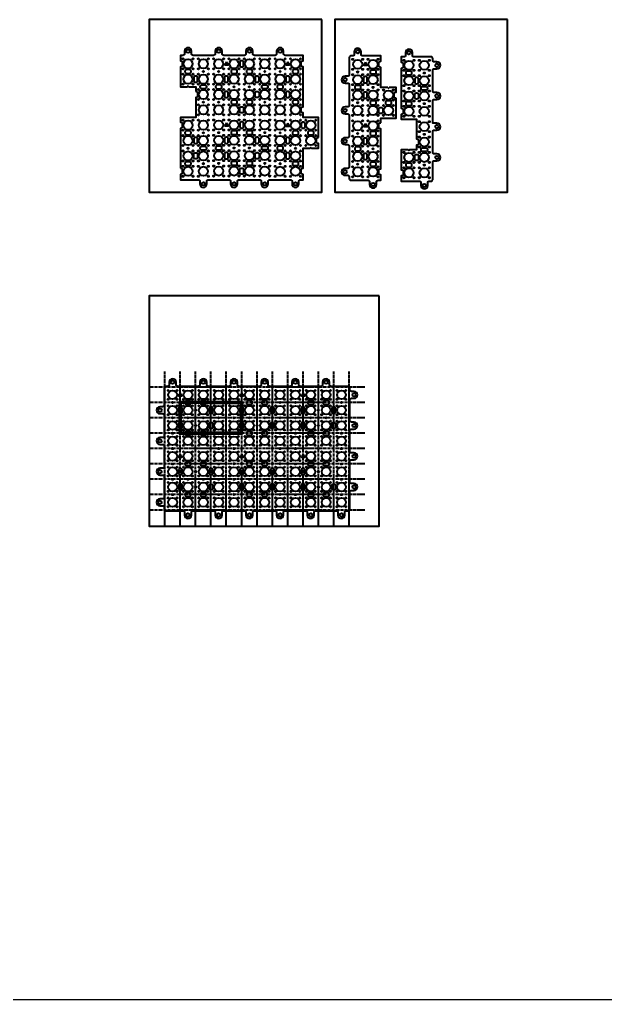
# Model space of a CAD drawing. Header units: millimetres. Extents: x -4815 to 20749, y -4662 to 5111.
# Drawn here: x 6610 to 8137, y 0 to 2553 of the extents above; entities that cross this region are included whole.
import ezdxf

# ---------------------------------------------------------------- set-up
doc = ezdxf.new("R2010")
doc.units = ezdxf.units.MM
doc.header["$LTSCALE"] = 10
doc.header["$MEASUREMENT"] = 0
doc.linetypes.add('CENTER2', pattern=[1.125, 0.75, -0.125, 0.125, -0.125])
for name, color, linetype in [('A-ANNO-CNTR', 10, 'CENTER2'), ('A-DETL-___2', 2, 'Continuous'), ('A-DETL-___4', 4, 'Continuous'), ('A-DETL-___5', 5, 'Continuous')]:
    doc.layers.add(name, color=color, linetype=linetype)

# ---------------------------------------------------------------- blocks, each defined once
blk = doc.blocks.new('Plate two')
at = {"layer": 'A-DETL-___2', "lineweight": 40, "transparency": 33554687}
for points in [[(340, -225), (340, -173.1), (300, -173.1), (300, -161), (299, -161, -0.414214), (295, -157), (295, -149, -0.414214), (299, -145), (300, -145), (300, -41), (299, -41, -0.414214), (295, -37), (295, -29, -0.414214), (299, -25), (300, -25), (300, -11), (253, -11, -0.414214), (249, -7), (249, 0, 1), (231, 0), (231, -7, -0.414214), (227, -11), (173, -11, -0.414214), (169, -7), (169, 0, 1), (151, 0), (151, -7, -0.414214), (147, -11), (93, -11, -0.414214), (89, -7), (89, 0, 1), (71, 0), (71, -7, -0.414214), (67, -11), (13, -11, -0.414214), (9, -7), (9, 0, 1), (-9, 0), (-9, -7, -0.414214), (-13, -11), (-20, -11), (-20, -25), (-19, -25, -0.414214), (-15, -29), (-15, -37, -0.414214), (-19, -41), (-20, -41), (-20, -93), (-1.6, -93)], [(20, -105), (21, -105, -0.414214), (25, -109), (25, -117, -0.414214), (21, -121), (20, -121), (20, -173.1), (-20, -173.1), (-20, -185), (-19, -185, -0.414214), (-15, -189), (-15, -197, -0.414214), (-19, -201), (-20, -201)], [(-20, -305), (-19, -305, -0.414214), (-15, -309), (-15, -317, -0.414214), (-19, -321), (-20, -321), (-20, -335), (27, -335, -0.414214), (31, -339), (31, -346, 1), (49, -346), (49, -339, -0.414214), (53, -335), (107, -335, -0.414214), (111, -339), (111, -346, 1), (129, -346), (129, -339, -0.414214), (133, -335), (187, -335, -0.414214), (191, -339), (191, -346, 1), (209, -346), (209, -339, -0.414214), (213, -335), (267, -335, -0.414214), (271, -339), (271, -346, 1), (289, -346), (289, -339, -0.414214), (293, -335), (300, -335), (300, -321), (299, -321, -0.414214), (295, -317), (295, -309, -0.414214), (299, -305), (300, -305), (300, -253), (318.4, -253, -0.969223), (321.6, -253), (340, -253), (340, -241), (339, -241, -0.414214), (335, -237), (335, -229, -0.414214), (339, -225), (340, -225)]]:
    blk.add_lwpolyline(points, format="xyb", dxfattribs=at)
for points in [[(135, -29), (135, -37, 0.414214), (139, -41), (141, -41, 0.414214), (145, -37), (145, -29, 0.414214), (141, -25), (139, -25, 0.414214)], [(-4, -58), (4, -58, 0.414214), (8, -54), (8, -52, 0.414214), (4, -48), (-4, -48, 0.414214), (-8, -52), (-8, -54, 0.414214)], [(116, -58), (124, -58, 0.414214), (128, -54), (128, -52, 0.414214), (124, -48), (116, -48, 0.414214), (112, -52), (112, -54, 0.414214)], [(156, -58), (164, -58, 0.414214), (168, -54), (168, -52, 0.414214), (164, -48), (156, -48, 0.414214), (152, -52), (152, -54, 0.414214)], [(276, -58), (284, -58, 0.414214), (288, -54), (288, -52, 0.414214), (284, -48), (276, -48, 0.414214), (272, -52), (272, -54, 0.414214)], [(15, -69), (15, -77, 0.414214), (19, -81), (21, -81, 0.414214), (25, -77), (25, -69, 0.414214), (21, -65), (19, -65, 0.414214)], [(95, -69), (95, -77, 0.414214), (99, -81), (101, -81, 0.414214), (105, -77), (105, -69, 0.414214), (101, -65), (99, -65, 0.414214)], [(175, -69), (175, -77, 0.414214), (179, -81), (181, -81, 0.414214), (185, -77), (185, -69, 0.414214), (181, -65), (179, -65, 0.414214)], [(255, -69), (255, -77, 0.414214), (259, -81), (261, -81, 0.414214), (265, -77), (265, -69, 0.414214), (261, -65), (259, -65, 0.414214)], [(44, -98), (36, -98, -0.414214), (32, -94), (32, -92, -0.414214), (36, -88), (44, -88, -0.414214), (48, -92), (48, -94, -0.414214)], [(76, -98), (84, -98, 0.414214), (88, -94), (88, -92, 0.414214), (84, -88), (76, -88, 0.414214), (72, -92), (72, -94, 0.414214)], [(204, -98), (196, -98, -0.414214), (192, -94), (192, -92, -0.414214), (196, -88), (204, -88, -0.414214), (208, -92), (208, -94, -0.414214)], [(236, -98), (244, -98, 0.414214), (248, -94), (248, -92, 0.414214), (244, -88), (236, -88, 0.414214), (232, -92), (232, -94, 0.414214)], [(95, -109), (95, -117, 0.414214), (99, -121), (101, -121, 0.414214), (105, -117), (105, -109, 0.414214), (101, -105), (99, -105, 0.414214)], [(175, -117), (175, -109, -0.414214), (179, -105), (181, -105, -0.414214), (185, -109), (185, -117, -0.414214), (181, -121), (179, -121, -0.414214)], [(255, -109), (255, -117, 0.414214), (259, -121), (261, -121, 0.414214), (265, -117), (265, -109, 0.414214), (261, -105), (259, -105, 0.414214)], [(116, -138), (124, -138, 0.414214), (128, -134), (128, -132, 0.414214), (124, -128), (116, -128, 0.414214), (112, -132), (112, -134, 0.414214)], [(135, -157), (135, -149, -0.414214), (139, -145), (141, -145, -0.414214), (145, -149), (145, -157, -0.414214), (141, -161), (139, -161, -0.414214)], [(156, -138), (164, -138, 0.414214), (168, -134), (168, -132, 0.414214), (164, -128), (156, -128, 0.414214), (152, -132), (152, -134, 0.414214)], [(276, -138), (284, -138, 0.414214), (288, -134), (288, -132, 0.414214), (284, -128), (276, -128, 0.414214), (272, -132), (272, -134, 0.414214)], [(135, -188.5), (135, -196.5, 0.414214), (139, -200.5), (141, -200.5, 0.414214), (145, -196.5), (145, -188.5, 0.414214), (141, -184.5), (139, -184.5, 0.414214)], [(295, -189), (295, -197, 0.414214), (299, -201), (301, -201, 0.414214), (305, -197), (305, -189, 0.414214), (301, -185), (299, -185, 0.414214)], [(-4, -218), (4, -218, 0.414214), (8, -214), (8, -212, 0.414214), (4, -208), (-4, -208, 0.414214), (-8, -212), (-8, -214, 0.414214)], [(15, -229), (15, -237, 0.414214), (19, -241), (21, -241, 0.414214), (25, -237), (25, -229, 0.414214), (21, -225), (19, -225, 0.414214)], [(95, -228.5), (95, -236.5, 0.414214), (99, -240.5), (101, -240.5, 0.414214), (105, -236.5), (105, -228.5, 0.414214), (101, -224.5), (99, -224.5, 0.414214)], [(116, -217.5), (124, -217.5, 0.414214), (128, -213.5), (128, -211.5, 0.414214), (124, -207.5), (116, -207.5, 0.414214), (112, -211.5), (112, -213.5, 0.414214)], [(156, -217.5), (164, -217.5, 0.414214), (168, -213.5), (168, -211.5, 0.414214), (164, -207.5), (156, -207.5, 0.414214), (152, -211.5), (152, -213.5, 0.414214)], [(175, -228.5), (175, -236.5, 0.414214), (179, -240.5), (181, -240.5, 0.414214), (185, -236.5), (185, -228.5, 0.414214), (181, -224.5), (179, -224.5, 0.414214)], [(255, -229), (255, -237, 0.414214), (259, -241), (261, -241, 0.414214), (265, -237), (265, -229, 0.414214), (261, -225), (259, -225, 0.414214)], [(276, -218), (284, -218, 0.414214), (288, -214), (288, -212, 0.414214), (284, -208), (276, -208, 0.414214), (272, -212), (272, -214, 0.414214)], [(316, -218), (324, -218, 0.414214), (328, -214), (328, -212, 0.414214), (324, -208), (316, -208, 0.414214), (312, -212), (312, -214, 0.414214)], [(44, -258), (36, -258, -0.414214), (32, -254), (32, -252, -0.414214), (36, -248), (44, -248, -0.414214), (48, -252), (48, -254, -0.414214)], [(76, -257.5), (84, -257.5, 0.414214), (88, -253.5), (88, -251.5, 0.414214), (84, -247.5), (76, -247.5, 0.414214), (72, -251.5), (72, -253.5, 0.414214)], [(204, -257.5), (196, -257.5, -0.414214), (192, -253.5), (192, -251.5, -0.414214), (196, -247.5), (204, -247.5, -0.414214), (208, -251.5), (208, -253.5, -0.414214)], [(236, -258), (244, -258, 0.414214), (248, -254), (248, -252, 0.414214), (244, -248), (236, -248, 0.414214), (232, -252), (232, -254, 0.414214)], [(15, -277), (15, -269, -0.414214), (19, -265), (21, -265, -0.414214), (25, -269), (25, -277, -0.414214), (21, -281), (19, -281, -0.414214)], [(95, -268.5), (95, -276.5, 0.414214), (99, -280.5), (101, -280.5, 0.414214), (105, -276.5), (105, -268.5, 0.414214), (101, -264.5), (99, -264.5, 0.414214)], [(175, -276.5), (175, -268.5, -0.414214), (179, -264.5), (181, -264.5, -0.414214), (185, -268.5), (185, -276.5, -0.414214), (181, -280.5), (179, -280.5, -0.414214)], [(255, -269), (255, -277, 0.414214), (259, -281), (261, -281, 0.414214), (265, -277), (265, -269, 0.414214), (261, -265), (259, -265, 0.414214)], [(-4, -298), (4, -298, 0.414214), (8, -294), (8, -292, 0.414214), (4, -288), (-4, -288, 0.414214), (-8, -292), (-8, -294, 0.414214)], [(116, -297.5), (124, -297.5, 0.414214), (128, -293.5), (128, -291.5, 0.414214), (124, -287.5), (116, -287.5, 0.414214), (112, -291.5), (112, -293.5, 0.414214)], [(135, -316.5), (135, -308.5, -0.414214), (139, -304.5), (141, -304.5, -0.414214), (145, -308.5), (145, -316.5, -0.414214), (141, -320.5), (139, -320.5, -0.414214)], [(156, -297.5), (164, -297.5, 0.414214), (168, -293.5), (168, -291.5, 0.414214), (164, -287.5), (156, -287.5, 0.414214), (152, -291.5), (152, -293.5, 0.414214)], [(276, -298), (284, -298, 0.414214), (288, -294), (288, -292, 0.414214), (284, -288), (276, -288, 0.414214), (272, -292), (272, -294, 0.414214)]]:
    blk.add_lwpolyline(points, format="xyb", close=True, dxfattribs=at)
for points in [[(100, -28), (95.7, -35.5), (104.3, -35.5)], [(260, -28), (255.7, -35.5), (264.3, -35.5)], [(100, -187.5), (95.7, -195), (104.3, -195)], [(260, -188), (255.7, -195.5), (264.3, -195.5)]]:
    blk.add_lwpolyline(points, close=True, dxfattribs=at)
for points in [[(1.6, -93), (20, -93), (20, -105)], [(-20, -201), (-20, -305)]]:
    blk.add_lwpolyline(points, dxfattribs=at)
for centre, radius in [((0, 0), 4.5), ((80, 0), 4.5), ((160, 0), 4.5), ((240, 0), 4.5), ((-13, -20), 1.6), ((0, -33), 12), ((13, -20), 1.6), ((27, -20), 1.6), ((40, -33), 12), ((53, -20), 1.6), ((67, -20), 1.6), ((80, -33), 12), ((93, -20), 1.6), ((107, -20), 1.6), ((120, -33), 12), ((133, -20), 1.6), ((147, -20), 1.6), ((160, -33), 12), ((173, -20), 1.6), ((187, -20), 1.6), ((200, -33), 12), ((213, -20), 1.6), ((227, -20), 1.6), ((240, -33), 12), ((253, -20), 1.6), ((267, -20), 1.6), ((280, -33), 12), ((293, -20), 1.6), ((-13, -46), 1.6), ((13, -46), 1.6), ((27, -46), 1.6), ((53, -46), 1.6), ((67, -46), 1.6), ((93, -46), 1.6), ((107, -46), 1.6), ((133, -46), 1.6), ((147, -46), 1.6), ((173, -46), 1.6), ((187, -46), 1.6), ((213, -46), 1.6), ((227, -46), 1.6), ((253, -46), 1.6), ((267, -46), 1.6), ((293, -46), 1.6), ((-13, -60), 1.6), ((0, -73), 12), ((13, -60), 1.6), ((27, -60), 1.6), ((40, -73), 12), ((40, -53), 1.6), ((53, -60), 1.6), ((67, -60), 1.6), ((80, -73), 12), ((80, -53), 1.6), ((93, -60), 1.6), ((107, -60), 1.6), ((120, -73), 12), ((133, -60), 1.6), ((147, -60), 1.6), ((160, -73), 12), ((173, -60), 1.6), ((187, -60), 1.6), ((200, -73), 12), ((200, -53), 1.6), ((213, -60), 1.6), ((227, -60), 1.6), ((240, -73), 12), ((240, -53), 1.6), ((253, -60), 1.6), ((267, -60), 1.6), ((280, -73), 12), ((293, -60), 1.6), ((-13, -86), 1.6), ((13, -86), 1.6), ((27, -86), 1.6), ((27, -100), 1.6), ((40, -113), 12), ((53, -86), 1.6), ((53, -100), 1.6), ((67, -86), 1.6), ((67, -100), 1.6), ((80, -113), 12), ((93, -86), 1.6), ((93, -100), 1.6), ((107, -86), 1.6), ((107, -100), 1.6), ((120, -113), 12), ((120, -93), 1.6), ((133, -86), 1.6), ((133, -100), 1.6), ((147, -86), 1.6), ((147, -100), 1.6), ((160, -113), 12), ((160, -93), 1.6), ((173, -86), 1.6), ((173, -100), 1.6), ((187, -86), 1.6), ((187, -100), 1.6), ((200, -113), 12), ((213, -86), 1.6), ((213, -100), 1.6), ((227, -86), 1.6), ((227, -100), 1.6), ((240, -113), 12), ((253, -86), 1.6), ((253, -100), 1.6), ((267, -86), 1.6), ((267, -100), 1.6), ((280, -113), 12), ((280, -93), 1.6), ((293, -86), 1.6), ((293, -100), 1.6), ((27, -126), 1.6), ((53, -126), 1.6), ((67, -126), 1.6), ((93, -126), 1.6), ((107, -126), 1.6), ((133, -126), 1.6), ((147, -126), 1.6), ((173, -126), 1.6), ((187, -126), 1.6), ((213, -126), 1.6), ((227, -126), 1.6), ((253, -126), 1.6), ((267, -126), 1.6), ((293, -126), 1.6), ((27, -140), 1.6), ((40, -153), 12), ((40, -133), 1.6), ((53, -140), 1.6), ((67, -140), 1.6), ((80, -153), 12), ((80, -133), 1.6), ((93, -140), 1.6), ((107, -140), 1.6), ((120, -153), 12), ((133, -140), 1.6), ((147, -140), 1.6), ((160, -153), 12), ((173, -140), 1.6), ((187, -140), 1.6), ((200, -153), 12), ((200, -133), 1.6), ((213, -140), 1.6), ((227, -140), 1.6), ((240, -153), 12), ((240, -133), 1.6), ((253, -140), 1.6), ((267, -140), 1.6), ((280, -153), 12), ((293, -140), 1.6), ((-13, -180), 1.6), ((13, -180), 1.6), ((27, -166), 1.6), ((27, -180), 1.6), ((53, -166), 1.6), ((53, -180), 1.6), ((67, -166), 1.6), ((67, -179.5), 1.6), ((93, -166), 1.6), ((93, -179.5), 1.6), ((107, -166), 1.6), ((107, -179.5), 1.6), ((133, -166), 1.6), ((133, -179.5), 1.6), ((147, -166), 1.6), ((147, -179.5), 1.6), ((173, -166), 1.6), ((173, -179.5), 1.6), ((187, -166), 1.6), ((187, -179.5), 1.6), ((213, -166), 1.6), ((213, -179.5), 1.6), ((227, -166), 1.6), ((227, -180), 1.6), ((253, -166), 1.6), ((253, -180), 1.6), ((267, -166), 1.6), ((267, -180), 1.6), ((293, -166), 1.6), ((293, -180), 1.6), ((307, -180), 1.6), ((333, -180), 1.6), ((0, -193), 12), ((40, -193), 12), ((67, -205.5), 1.6), ((80, -192.5), 12), ((93, -205.5), 1.6), ((107, -205.5), 1.6), ((120, -192.5), 12), ((133, -205.5), 1.6), ((147, -205.5), 1.6), ((160, -192.5), 12), ((173, -205.5), 1.6), ((187, -205.5), 1.6), ((200, -192.5), 12), ((213, -205.5), 1.6), ((240, -193), 12), ((280, -193), 12), ((320, -193), 12), ((-13, -206), 1.6), ((-13, -220), 1.6), ((0, -233), 12), ((13, -206), 1.6), ((13, -220), 1.6), ((27, -206), 1.6), ((27, -220), 1.6), ((40, -233), 12), ((40, -213), 1.6), ((53, -206), 1.6), ((53, -220), 1.6), ((67, -219.5), 1.6), ((80, -232.5), 12), ((80, -212.5), 1.6), ((93, -219.5), 1.6), ((107, -219.5), 1.6), ((120, -232.5), 12), ((133, -219.5), 1.6), ((147, -219.5), 1.6), ((160, -232.5), 12), ((173, -219.5), 1.6), ((187, -219.5), 1.6), ((200, -232.5), 12), ((200, -212.5), 1.6), ((213, -219.5), 1.6), ((227, -206), 1.6), ((227, -220), 1.6), ((240, -233), 12), ((240, -213), 1.6), ((253, -206), 1.6), ((253, -220), 1.6), ((267, -206), 1.6), ((267, -220), 1.6), ((280, -233), 12), ((293, -206), 1.6), ((293, -220), 1.6), ((307, -206), 1.6), ((307, -220), 1.6), ((320, -233), 12), ((333, -206), 1.6), ((333, -220), 1.6), ((-13, -246), 1.6), ((0, -253), 1.6), ((13, -246), 1.6), ((27, -246), 1.6), ((53, -246), 1.6), ((67, -245.5), 1.6), ((93, -245.5), 1.6), ((107, -245.5), 1.6), ((120, -252.5), 1.6), ((133, -245.5), 1.6), ((147, -245.5), 1.6), ((160, -252.5), 1.6), ((173, -245.5), 1.6), ((187, -245.5), 1.6), ((213, -245.5), 1.6), ((227, -246), 1.6), ((253, -246), 1.6), ((267, -246), 1.6), ((280, -253), 1.6), ((293, -246), 1.6), ((307, -246), 1.6), ((333, -246), 1.6), ((-13, -260), 1.6), ((0, -273), 12), ((13, -260), 1.6), ((27, -260), 1.6), ((40, -273), 12), ((53, -260), 1.6), ((67, -259.5), 1.6), ((80, -272.5), 12), ((93, -259.5), 1.6), ((107, -259.5), 1.6), ((120, -272.5), 12), ((133, -259.5), 1.6), ((147, -259.5), 1.6), ((160, -272.5), 12), ((173, -259.5), 1.6), ((187, -259.5), 1.6), ((200, -272.5), 12), ((213, -259.5), 1.6), ((227, -260), 1.6), ((240, -273), 12), ((253, -260), 1.6), ((267, -260), 1.6), ((280, -273), 12), ((293, -260), 1.6), ((-13, -286), 1.6), ((-13, -300), 1.6), ((0, -313), 12), ((13, -286), 1.6), ((13, -300), 1.6), ((27, -286), 1.6), ((27, -300), 1.6), ((40, -313), 12), ((40, -293), 1.6), ((53, -286), 1.6), ((53, -300), 1.6), ((67, -285.5), 1.6), ((67, -299.5), 1.6), ((80, -312.5), 12), ((80, -292.5), 1.6), ((93, -285.5), 1.6), ((93, -299.5), 1.6), ((107, -285.5), 1.6), ((107, -299.5), 1.6), ((120, -312.5), 12), ((133, -285.5), 1.6), ((133, -299.5), 1.6), ((147, -285.5), 1.6), ((147, -299.5), 1.6), ((160, -312.5), 12), ((173, -285.5), 1.6), ((173, -299.5), 1.6), ((187, -285.5), 1.6), ((187, -299.5), 1.6), ((200, -312.5), 12), ((200, -292.5), 1.6), ((213, -285.5), 1.6), ((213, -299.5), 1.6), ((227, -286), 1.6), ((227, -300), 1.6), ((240, -313), 12), ((240, -293), 1.6), ((253, -286), 1.6), ((253, -300), 1.6), ((267, -286), 1.6), ((267, -300), 1.6), ((280, -313), 12), ((293, -286), 1.6), ((293, -300), 1.6), ((-13, -326), 1.6), ((13, -326), 1.6), ((27, -326), 1.6), ((53, -326), 1.6), ((67, -325.5), 1.6), ((93, -325.5), 1.6), ((107, -325.5), 1.6), ((133, -325.5), 1.6), ((147, -325.5), 1.6), ((173, -325.5), 1.6), ((187, -325.5), 1.6), ((213, -325.5), 1.6), ((227, -326), 1.6), ((253, -326), 1.6), ((267, -326), 1.6), ((293, -326), 1.6), ((40, -346), 4.5), ((120, -346), 4.5), ((200, -346), 4.5), ((280, -346), 4.5)]:
    blk.add_circle(centre, radius, dxfattribs=at)
blk.add_arc((0, -93), 1.6, 1.7908, 178.2092, dxfattribs=at)
blk = doc.blocks.new('Plate 3')
at = {"layer": 'A-DETL-___2', "lineweight": 40, "transparency": 33554687}
for points in [[(1.6, -253.05, -0.9692234), (-1.6, -253.05), (-19.95, -253.05), (-19.95, -305), (-19, -305, -0.4142136), (-15, -309), (-15, -317, -0.4142136), (-19, -321), (-19.95, -321), (-19.95, -335), (27, -335, -0.4142136), (31, -339), (31, -346, 1), (49, -346), (49, -339, -0.4142136), (53, -335), (58, -335, 0.4142136), (62, -331), (62, -286, -0.4142136), (66, -282), (73, -282, 1), (73, -264), (66, -264, -0.4142136), (62, -260), (62, -206, -0.4142136), (66, -202), (73, -202, 1), (73, -184), (62, -184), (62, -126, -0.4142136), (66, -122), (73, -122, 1), (73, -104), (66, -104, -0.4142136), (62, -100), (62, -46, -0.4142136), (66, -42), (73, -42, 1), (73, -24), (66, -24, -0.4142136), (62, -20), (62, -15, 0.4142136), (58, -11), (13, -11, -0.4142136), (9, -7), (9, 0, 1), (-9, 0), (-9, -7, -0.4142136), (-13, -11), (-19.95, -11), (-19.95, -25), (-19, -25, -0.4142136), (-15, -29), (-15, -37, -0.4142136), (-19, -41), (-19.95, -41), (-19.95, -145), (-19, -145, -0.4142136), (-15, -149), (-15, -157, -0.4142136), (-19, -161), (-19.95, -161), (-19.95, -172.95), (20.05, -172.95), (20.05, -225), (21, -225, -0.4142136), (25, -229), (25, -237, -0.4142136), (21, -241), (20.05, -241), (20.05, -253.05)], [(-4, -58), (4, -58, 0.4142136), (8, -54), (8, -52, 0.4142136), (4, -48), (-4, -48, 0.4142136), (-8, -52), (-8, -54, 0.4142136)], [(15, -69), (15, -77, 0.4142136), (19, -81), (21, -81, 0.4142136), (25, -77), (25, -69, 0.4142136), (21, -65), (19, -65, 0.4142136)], [(44, -98), (36, -98, -0.4142136), (32, -94), (32, -92, -0.4142136), (36, -88), (44, -88, -0.4142136), (48, -92), (48, -94, -0.4142136)], [(15, -117), (15, -109, -0.4142136), (19, -105), (21, -105, -0.4142136), (25, -109), (25, -117, -0.4142136), (21, -121), (19, -121, -0.4142136)], [(-4, -138), (4, -138, 0.4142136), (8, -134), (8, -132, 0.4142136), (4, -128), (-4, -128, 0.4142136), (-8, -132), (-8, -134, 0.4142136)], [(44, -258), (36, -258, -0.4142136), (32, -254), (32, -252, -0.4142136), (36, -248), (44, -248, -0.4142136), (48, -252), (48, -254, -0.4142136)], [(15, -277), (15, -269, -0.4142136), (19, -265), (21, -265, -0.4142136), (25, -269), (25, -277, -0.4142136), (21, -281), (19, -281, -0.4142136)], [(-4, -298), (4, -298, 0.4142136), (8, -294), (8, -292, 0.4142136), (4, -288), (-4, -288, 0.4142136), (-8, -292), (-8, -294, 0.4142136)]]:
    blk.add_lwpolyline(points, format="xyb", close=True, dxfattribs=at)
for centre, radius in [((0, 0), 4.5), ((-13, -20), 1.6), ((0, -33), 12), ((13, -20), 1.6), ((27, -20), 1.6), ((40, -33), 12), ((53, -20), 1.6), ((-13, -46), 1.6), ((13, -46), 1.6), ((27, -46), 1.6), ((53, -46), 1.6), ((73, -33), 4.5), ((-13, -60), 1.6), ((0, -73), 12), ((13, -60), 1.6), ((27, -60), 1.6), ((40, -73), 12), ((40, -53), 1.6), ((53, -60), 1.6), ((-13, -86), 1.6), ((-13, -100), 1.6), ((0, -113), 12), ((0, -93), 1.6), ((13, -86), 1.6), ((13, -100), 1.6), ((27, -86), 1.6), ((27, -100), 1.6), ((40, -113), 12), ((53, -86), 1.6), ((53, -100), 1.6), ((-13, -126), 1.6), ((13, -126), 1.6), ((27, -126), 1.6), ((53, -126), 1.6), ((73, -113), 4.5), ((-13, -140), 1.6), ((0, -153), 12), ((13, -140), 1.6), ((27, -140), 1.6), ((40, -153), 12), ((40, -133), 1.6), ((53, -140), 1.6), ((-13, -166), 1.6), ((13, -166), 1.6), ((27, -166), 1.6), ((27, -180), 1.6), ((53, -166), 1.6), ((53, -180), 1.6), ((40, -193), 12), ((73, -193), 4.5), ((27, -206), 1.6), ((27, -220), 1.6), ((40, -233), 12), ((40, -213), 1.6), ((53, -206), 1.6), ((53, -220), 1.6), ((27, -246), 1.6), ((53, -246), 1.6), ((-13, -260), 1.6), ((0, -273), 12), ((13, -260), 1.6), ((27, -260), 1.6), ((40, -273), 12), ((53, -260), 1.6), ((73, -273), 4.5), ((-13, -286), 1.6), ((-13, -300), 1.6), ((0, -313), 12), ((13, -286), 1.6), ((13, -300), 1.6), ((27, -286), 1.6), ((27, -300), 1.6), ((40, -313), 12), ((40, -293), 1.6), ((53, -286), 1.6), ((53, -300), 1.6), ((-13, -326), 1.6), ((13, -326), 1.6), ((27, -326), 1.6), ((53, -326), 1.6), ((40, -346), 4.5)]:
    blk.add_circle(centre, radius, dxfattribs=at)
blk = doc.blocks.new('Plate one')
at = {"layer": 'A-DETL-___2', "lineweight": 40, "transparency": 33554687}
for points in [[(78.4, -93.05), (59.95, -93.05), (59.95, -41), (59, -41, -0.4142136), (55, -37), (55, -29, -0.4142136), (59, -25), (59.95, -25), (59.95, -11), (13, -11, -0.4142136), (9, -7), (9, 0, 1), (-9, 0), (-9, -7, -0.4142136), (-13, -11), (-18, -11, 0.4142136), (-22, -15), (-22, -60, -0.4142136), (-26, -64), (-33, -64, 1), (-33, -82), (-26, -82, -0.4142136), (-22, -86), (-22, -140, -0.4142136), (-26, -144), (-33, -144, 1), (-33, -162), (-26, -162, -0.4142136), (-22, -166), (-22, -220, -0.4142136), (-26, -224), (-33, -224, 1), (-33, -242), (-26, -242, -0.4142136), (-22, -246), (-22, -300, -0.4142136), (-26, -304), (-33, -304, 1), (-33, -322), (-26, -322, -0.4142136), (-22, -326), (-22, -331, 0.4142136), (-18, -335), (27, -335, -0.4142136), (31, -339), (31, -346, 1), (49, -346), (49, -339, -0.4142136), (53, -335), (59.95, -335), (59.95, -321), (59, -321, -0.4142136), (55, -317), (55, -309, -0.4142136), (59, -305), (59.95, -305), (59.95, -201), (59, -201, -0.4142136), (55, -197), (55, -189, -0.4142136), (59, -185), (59.95, -185)], [(99.95, -121), (99, -121, -0.4142136), (95, -117), (95, -109, -0.4142136), (99, -105), (99.95, -105), (99.95, -93.05), (81.6, -93.05)]]:
    blk.add_lwpolyline(points, format="xyb", dxfattribs=at)
for points in [[(20, -28), (15.67, -35.5), (24.33, -35.5)], [(20, -187.51), (15.67, -195.01), (24.33, -195.01)]]:
    blk.add_lwpolyline(points, close=True, dxfattribs=at)
for points in [[(36, -58), (44, -58, 0.4142136), (48, -54), (48, -52, 0.4142136), (44, -48), (36, -48, 0.4142136), (32, -52), (32, -54, 0.4142136)], [(15, -69), (15, -77, 0.4142136), (19, -81), (21, -81, 0.4142136), (25, -77), (25, -69, 0.4142136), (21, -65), (19, -65, 0.4142136)], [(-4, -98), (4, -98, 0.4142136), (8, -94), (8, -92, 0.4142136), (4, -88), (-4, -88, 0.4142136), (-8, -92), (-8, -94, 0.4142136)], [(15, -109), (15, -117, 0.4142136), (19, -121), (21, -121, 0.4142136), (25, -117), (25, -109, 0.4142136), (21, -105), (19, -105, 0.4142136)], [(36, -138), (44, -138, 0.4142136), (48, -134), (48, -132, 0.4142136), (44, -128), (36, -128, 0.4142136), (32, -132), (32, -134, 0.4142136)], [(55, -157), (55, -149, -0.4142136), (59, -145), (61, -145, -0.4142136), (65, -149), (65, -157, -0.4142136), (61, -161), (59, -161, -0.4142136)], [(76, -138), (84, -138, 0.4142136), (88, -134), (88, -132, 0.4142136), (84, -128), (76, -128, 0.4142136), (72, -132), (72, -134, 0.4142136)], [(15, -229), (15, -237, 0.4142136), (19, -241), (21, -241, 0.4142136), (25, -237), (25, -229, 0.4142136), (21, -225), (19, -225, 0.4142136)], [(36, -218), (44, -218, 0.4142136), (48, -214), (48, -212, 0.4142136), (44, -208), (36, -208, 0.4142136), (32, -212), (32, -214, 0.4142136)], [(-4, -258), (4, -258, 0.4142136), (8, -254), (8, -252, 0.4142136), (4, -248), (-4, -248, 0.4142136), (-8, -252), (-8, -254, 0.4142136)], [(15, -269), (15, -277, 0.4142136), (19, -281), (21, -281, 0.4142136), (25, -277), (25, -269, 0.4142136), (21, -265), (19, -265, 0.4142136)], [(36, -298), (44, -298, 0.4142136), (48, -294), (48, -292, 0.4142136), (44, -288), (36, -288, 0.4142136), (32, -292), (32, -294, 0.4142136)]]:
    blk.add_lwpolyline(points, format="xyb", close=True, dxfattribs=at)
blk.add_lwpolyline([(59.95, -185), (59.95, -172.95), (99.95, -172.95), (99.95, -121)], dxfattribs=at)
for centre, radius in [((0, 0), 4.5), ((-13, -20), 1.6), ((0, -33), 12), ((13, -20), 1.6), ((27, -20), 1.6), ((40, -33), 12), ((53, -20), 1.6), ((-13, -46), 1.6), ((0, -53), 2), ((13, -46), 1.6), ((27, -46), 1.6), ((53, -46), 1.6), ((-33, -73), 4.5), ((-13, -60), 1.6), ((0, -73), 12), ((0, -53), 1.6), ((13, -60), 1.6), ((27, -60), 1.6), ((40, -73), 12), ((53, -60), 1.6), ((-13, -86), 1.6), ((-13, -100), 1.6), ((0, -113), 12), ((13, -86), 1.6), ((13, -100), 1.6), ((27, -86), 1.6), ((27, -100), 1.6), ((40, -113), 12), ((40, -93), 1.6), ((53, -86), 1.6), ((53, -100), 1.6), ((67, -100), 1.6), ((80, -113), 12), ((93, -100), 1.6), ((-13, -126), 1.6), ((13, -126), 1.6), ((27, -126), 1.6), ((53, -126), 1.6), ((67, -126), 1.6), ((93, -126), 1.6), ((-33, -153), 4.5), ((-13, -140), 1.6), ((0, -153), 12), ((0, -133), 1.6), ((13, -140), 1.6), ((27, -140), 1.6), ((40, -153), 12), ((53, -140), 1.6), ((67, -140), 1.6), ((80, -153), 12), ((93, -140), 1.6), ((-13, -166), 1.6), ((-13, -180), 1.6), ((13, -166), 1.6), ((13, -180), 1.6), ((27, -166), 1.6), ((27, -180), 1.6), ((53, -166), 1.6), ((53, -180), 1.6), ((67, -166), 1.6), ((93, -166), 1.6), ((0, -193), 12), ((40, -193), 12), ((-33, -233), 4.5), ((-13, -206), 1.6), ((-13, -220), 1.6), ((0, -233), 12), ((0, -213), 1.6), ((13, -206), 1.6), ((13, -220), 1.6), ((27, -206), 1.6), ((27, -220), 1.6), ((40, -233), 12), ((53, -206), 1.6), ((53, -220), 1.6), ((-13, -246), 1.6), ((13, -246), 1.6), ((27, -246), 1.6), ((40, -253), 1.6), ((53, -246), 1.6), ((-13, -260), 1.6), ((0, -273), 12), ((13, -260), 1.6), ((27, -260), 1.6), ((40, -273), 12), ((53, -260), 1.6), ((-13, -286), 1.6), ((-13, -300), 1.6), ((0, -313), 12), ((0, -293), 1.6), ((13, -286), 1.6), ((13, -300), 1.6), ((27, -286), 1.6), ((27, -300), 1.6), ((40, -313), 12), ((53, -286), 1.6), ((53, -300), 1.6), ((-33, -313), 4.5), ((-13, -326), 1.6), ((13, -326), 1.6), ((27, -326), 1.6), ((53, -326), 1.6), ((40, -346), 4.5)]:
    blk.add_circle(centre, radius, dxfattribs=at)
blk.add_arc((80, -93), 1.6, 181.79078, 358.20922, dxfattribs=at)
blk = doc.blocks.new('motor mount 26mm')
at = {"layer": 'A-DETL-___2', "lineweight": 40, "transparency": 33554687}
for centre, radius in [((-11.5, 11.5), 1.6), ((0, 0), 11.5), ((11.5, 11.5), 1.6), ((-11.5, -11.5), 1.6), ((11.5, -11.5), 1.6)]:
    blk.add_circle(centre, radius, dxfattribs=at)

msp = doc.modelspace()

# ---------------------------------------------------------------- linework, layer by layer
msp.add_line((1377.2, 0), (20749, 0))
at = {"layer": 'A-ANNO-CNTR', "lineweight": 40, "transparency": 33554687}
for p, q in [((6989.3, 1235), (6989.3, 1636)), ((7029.3, 1235), (7029.3, 1636)), ((7069.3, 1235), (7069.3, 1636)), ((7109.3, 1235), (7109.3, 1636)), ((7149.3, 1235), (7149.3, 1636)), ((7189.3, 1235), (7189.3, 1636)), ((7229.3, 1235), (7229.3, 1636)), ((7269.3, 1235), (7269.3, 1636)), ((7309.3, 1235), (7309.3, 1636)), ((7349.3, 1235), (7349.3, 1636)), ((7389.3, 1235), (7389.3, 1636)), ((7429.3, 1235), (7429.3, 1636)), ((7469.3, 1235), (7469.3, 1636)), ((7510.3, 1595), (6948.3, 1595)), ((7510.3, 1555), (6948.3, 1555)), ((7510.3, 1515), (6948.3, 1515)), ((7510.3, 1475), (6948.3, 1475)), ((7510.3, 1435), (6948.3, 1435)), ((7510.3, 1395), (6948.3, 1395)), ((7510.3, 1355), (6948.3, 1355)), ((7510.3, 1315), (6948.3, 1315)), ((7510.3, 1275), (6948.3, 1275))]:
    msp.add_line(p, q, dxfattribs=at)
at = {"layer": 'A-DETL-___2', "lineweight": 40, "transparency": 33554687}
for points in [[(7069.3, 1597), (7069.3, 1597), (7022.3, 1597, -0.414214), (7018.3, 1601), (7018.3, 1608, 1), (7000.3, 1608), (7000.3, 1601, -0.414214), (6996.3, 1597), (6991.3, 1597, 0.414214), (6987.3, 1593), (6987.3, 1548, -0.414214), (6983.3, 1544), (6976.3, 1544, 1), (6976.3, 1526), (6983.3, 1526, -0.414214), (6987.3, 1522), (6987.3, 1468, -0.414214), (6983.3, 1464), (6976.3, 1464, 1), (6976.3, 1446), (6983.3, 1446, -0.414214), (6987.3, 1442), (6987.3, 1388, -0.414214), (6983.3, 1384), (6976.3, 1384, 1), (6976.3, 1366), (6983.3, 1366, -0.414214), (6987.3, 1362), (6987.3, 1308, -0.414214), (6983.3, 1304), (6976.3, 1304, 1), (6976.3, 1286), (6983.3, 1286, -0.414214), (6987.3, 1282), (6987.3, 1277, 0.414214), (6991.3, 1273), (7036.3, 1273, -0.414214), (7040.3, 1269), (7040.3, 1262, 1), (7058.3, 1262), (7058.3, 1269, -0.414214), (7062.3, 1273), (7069.3, 1273)], [(7389.3, 1597), (7389.3, 1597), (7342.3, 1597, -0.414214), (7338.3, 1601), (7338.3, 1608, 1), (7320.3, 1608), (7320.3, 1601, -0.414214), (7316.3, 1597), (7262.3, 1597, -0.414214), (7258.3, 1601), (7258.3, 1608, 1), (7240.3, 1608), (7240.3, 1601, -0.414214), (7236.3, 1597), (7182.3, 1597, -0.414214), (7178.3, 1601), (7178.3, 1608, 1), (7160.3, 1608), (7160.3, 1601, -0.414214), (7156.3, 1597), (7102.3, 1597, -0.414214), (7098.3, 1601), (7098.3, 1608, 1), (7080.3, 1608), (7080.3, 1601, -0.414214), (7076.3, 1597), (7069.4, 1597)], [(7389.4, 1273), (7436.3, 1273, -0.414214), (7440.3, 1269), (7440.3, 1262, 1), (7458.3, 1262), (7458.3, 1269, -0.414214), (7462.3, 1273), (7467.3, 1273, 0.414214), (7471.3, 1277), (7471.3, 1322, -0.414214), (7475.3, 1326), (7482.3, 1326, 1), (7482.3, 1344), (7475.3, 1344, -0.414214), (7471.3, 1348), (7471.3, 1402, -0.414214), (7475.3, 1406), (7482.3, 1406, 1), (7482.3, 1424), (7471.3, 1424), (7471.3, 1482, -0.414214), (7475.3, 1486), (7482.3, 1486, 1), (7482.3, 1504), (7475.3, 1504, -0.414214), (7471.3, 1508), (7471.3, 1562, -0.414214), (7475.3, 1566), (7482.3, 1566, 1), (7482.3, 1584), (7475.3, 1584, -0.414214), (7471.3, 1588), (7471.3, 1593, 0.414214), (7467.3, 1597), (7422.3, 1597, -0.414214), (7418.3, 1601), (7418.3, 1608, 1), (7400.3, 1608), (7400.3, 1601, -0.414214), (7396.3, 1597), (7389.4, 1597)], [(7069.4, 1273), (7116.3, 1273, -0.414214), (7120.3, 1269), (7120.3, 1262, 1), (7138.3, 1262), (7138.3, 1269, -0.414214), (7142.3, 1273), (7196.3, 1273, -0.414214), (7200.3, 1269), (7200.3, 1262, 1), (7218.3, 1262), (7218.3, 1269, -0.414214), (7222.3, 1273), (7276.3, 1273, -0.414214), (7280.3, 1269), (7280.3, 1262, 1), (7298.3, 1262), (7298.3, 1269, -0.414214), (7302.3, 1273), (7356.3, 1273, -0.414214), (7360.3, 1269), (7360.3, 1262, 1), (7378.3, 1262), (7378.3, 1269, -0.414214), (7382.3, 1273), (7389.3, 1273)]]:
    msp.add_lwpolyline(points, format="xyb", dxfattribs=at)
for points in [[(7029.3, 1580), (7025, 1572.5), (7033.7, 1572.5)], [(7189.3, 1580), (7185, 1572.5), (7193.7, 1572.5)], [(7349.3, 1580), (7345, 1572.5), (7353.7, 1572.5)], [(7029.3, 1420.5), (7025, 1413), (7033.7, 1413)], [(7189.3, 1420.5), (7185, 1413), (7193.7, 1413)], [(7349.3, 1420), (7345, 1412.5), (7353.7, 1412.5)]]:
    msp.add_lwpolyline(points, close=True, dxfattribs=at)
for points in [[(7045.3, 1550), (7053.3, 1550, 0.414214), (7057.3, 1554), (7057.3, 1556, 0.414214), (7053.3, 1560), (7045.3, 1560, 0.414214), (7041.3, 1556), (7041.3, 1554, 0.414214)], [(7085.3, 1550), (7093.3, 1550, 0.414214), (7097.3, 1554), (7097.3, 1556, 0.414214), (7093.3, 1560), (7085.3, 1560, 0.414214), (7081.3, 1556), (7081.3, 1554, 0.414214)], [(7205.3, 1550), (7213.3, 1550, 0.414214), (7217.3, 1554), (7217.3, 1556, 0.414214), (7213.3, 1560), (7205.3, 1560, 0.414214), (7201.3, 1556), (7201.3, 1554, 0.414214)], [(7245.3, 1550), (7253.3, 1550, 0.414214), (7257.3, 1554), (7257.3, 1556, 0.414214), (7253.3, 1560), (7245.3, 1560, 0.414214), (7241.3, 1556), (7241.3, 1554, 0.414214)], [(7365.3, 1550), (7373.3, 1550, 0.414214), (7377.3, 1554), (7377.3, 1556, 0.414214), (7373.3, 1560), (7365.3, 1560, 0.414214), (7361.3, 1556), (7361.3, 1554, 0.414214)], [(7405.3, 1550), (7413.3, 1550, 0.414214), (7417.3, 1554), (7417.3, 1556, 0.414214), (7413.3, 1560), (7405.3, 1560, 0.414214), (7401.3, 1556), (7401.3, 1554, 0.414214)], [(7024.3, 1539), (7024.3, 1531, 0.414214), (7028.3, 1527), (7030.3, 1527, 0.414214), (7034.3, 1531), (7034.3, 1539, 0.414214), (7030.3, 1543), (7028.3, 1543, 0.414214)], [(7104.3, 1539), (7104.3, 1531, 0.414214), (7108.3, 1527), (7110.3, 1527, 0.414214), (7114.3, 1531), (7114.3, 1539, 0.414214), (7110.3, 1543), (7108.3, 1543, 0.414214)], [(7184.3, 1539), (7184.3, 1531, 0.414214), (7188.3, 1527), (7190.3, 1527, 0.414214), (7194.3, 1531), (7194.3, 1539, 0.414214), (7190.3, 1543), (7188.3, 1543, 0.414214)], [(7264.3, 1539), (7264.3, 1531, 0.414214), (7268.3, 1527), (7270.3, 1527, 0.414214), (7274.3, 1531), (7274.3, 1539, 0.414214), (7270.3, 1543), (7268.3, 1543, 0.414214)], [(7344.3, 1539), (7344.3, 1531, 0.414214), (7348.3, 1527), (7350.3, 1527, 0.414214), (7354.3, 1531), (7354.3, 1539, 0.414214), (7350.3, 1543), (7348.3, 1543, 0.414214)], [(7424.3, 1539), (7424.3, 1531, 0.414214), (7428.3, 1527), (7430.3, 1527, 0.414214), (7434.3, 1531), (7434.3, 1539, 0.414214), (7430.3, 1543), (7428.3, 1543, 0.414214)], [(7024.3, 1499), (7024.3, 1491, 0.414214), (7028.3, 1487), (7030.3, 1487, 0.414214), (7034.3, 1491), (7034.3, 1499, 0.414214), (7030.3, 1503), (7028.3, 1503, 0.414214)], [(7104.3, 1491), (7104.3, 1499, -0.414214), (7108.3, 1503), (7110.3, 1503, -0.414214), (7114.3, 1499), (7114.3, 1491, -0.414214), (7110.3, 1487), (7108.3, 1487, -0.414214)], [(7184.3, 1499), (7184.3, 1491, 0.414214), (7188.3, 1487), (7190.3, 1487, 0.414214), (7194.3, 1491), (7194.3, 1499, 0.414214), (7190.3, 1503), (7188.3, 1503, 0.414214)], [(7264.3, 1491), (7264.3, 1499, -0.414214), (7268.3, 1503), (7270.3, 1503, -0.414214), (7274.3, 1499), (7274.3, 1491, -0.414214), (7270.3, 1487), (7268.3, 1487, -0.414214)], [(7344.3, 1499), (7344.3, 1491, 0.414214), (7348.3, 1487), (7350.3, 1487, 0.414214), (7354.3, 1491), (7354.3, 1499, 0.414214), (7350.3, 1503), (7348.3, 1503, 0.414214)], [(7424.3, 1491), (7424.3, 1499, -0.414214), (7428.3, 1503), (7430.3, 1503, -0.414214), (7434.3, 1499), (7434.3, 1491, -0.414214), (7430.3, 1487), (7428.3, 1487, -0.414214)], [(7045.3, 1470), (7053.3, 1470, 0.414214), (7057.3, 1474), (7057.3, 1476, 0.414214), (7053.3, 1480), (7045.3, 1480, 0.414214), (7041.3, 1476), (7041.3, 1474, 0.414214)], [(7085.3, 1470), (7093.3, 1470, 0.414214), (7097.3, 1474), (7097.3, 1476, 0.414214), (7093.3, 1480), (7085.3, 1480, 0.414214), (7081.3, 1476), (7081.3, 1474, 0.414214)], [(7205.3, 1470), (7213.3, 1470, 0.414214), (7217.3, 1474), (7217.3, 1476, 0.414214), (7213.3, 1480), (7205.3, 1480, 0.414214), (7201.3, 1476), (7201.3, 1474, 0.414214)], [(7245.3, 1470), (7253.3, 1470, 0.414214), (7257.3, 1474), (7257.3, 1476, 0.414214), (7253.3, 1480), (7245.3, 1480, 0.414214), (7241.3, 1476), (7241.3, 1474, 0.414214)], [(7365.3, 1470), (7373.3, 1470, 0.414214), (7377.3, 1474), (7377.3, 1476, 0.414214), (7373.3, 1480), (7365.3, 1480, 0.414214), (7361.3, 1476), (7361.3, 1474, 0.414214)], [(7405.3, 1470), (7413.3, 1470, 0.414214), (7417.3, 1474), (7417.3, 1476, 0.414214), (7413.3, 1480), (7405.3, 1480, 0.414214), (7401.3, 1476), (7401.3, 1474, 0.414214)], [(7024.3, 1379), (7024.3, 1371, 0.414214), (7028.3, 1367), (7030.3, 1367, 0.414214), (7034.3, 1371), (7034.3, 1379, 0.414214), (7030.3, 1383), (7028.3, 1383, 0.414214)], [(7045.3, 1390), (7053.3, 1390, 0.414214), (7057.3, 1394), (7057.3, 1396, 0.414214), (7053.3, 1400), (7045.3, 1400, 0.414214), (7041.3, 1396), (7041.3, 1394, 0.414214)], [(7085.3, 1390), (7093.3, 1390, 0.414214), (7097.3, 1394), (7097.3, 1396, 0.414214), (7093.3, 1400), (7085.3, 1400, 0.414214), (7081.3, 1396), (7081.3, 1394, 0.414214)], [(7104.3, 1379), (7104.3, 1371, 0.414214), (7108.3, 1367), (7110.3, 1367, 0.414214), (7114.3, 1371), (7114.3, 1379, 0.414214), (7110.3, 1383), (7108.3, 1383, 0.414214)], [(7184.3, 1379.5), (7184.3, 1371.5, 0.414214), (7188.3, 1367.5), (7190.3, 1367.5, 0.414214), (7194.3, 1371.5), (7194.3, 1379.5, 0.414214), (7190.3, 1383.5), (7188.3, 1383.5, 0.414214)], [(7205.3, 1390.5), (7213.3, 1390.5, 0.414214), (7217.3, 1394.5), (7217.3, 1396.5, 0.414214), (7213.3, 1400.5), (7205.3, 1400.5, 0.414214), (7201.3, 1396.5), (7201.3, 1394.5, 0.414214)], [(7245.3, 1390.5), (7253.3, 1390.5, 0.414214), (7257.3, 1394.5), (7257.3, 1396.5, 0.414214), (7253.3, 1400.5), (7245.3, 1400.5, 0.414214), (7241.3, 1396.5), (7241.3, 1394.5, 0.414214)], [(7264.3, 1379.5), (7264.3, 1371.5, 0.414214), (7268.3, 1367.5), (7270.3, 1367.5, 0.414214), (7274.3, 1371.5), (7274.3, 1379.5, 0.414214), (7270.3, 1383.5), (7268.3, 1383.5, 0.414214)], [(7344.3, 1379), (7344.3, 1371, 0.414214), (7348.3, 1367), (7350.3, 1367, 0.414214), (7354.3, 1371), (7354.3, 1379, 0.414214), (7350.3, 1383), (7348.3, 1383, 0.414214)], [(7365.3, 1390), (7373.3, 1390, 0.414214), (7377.3, 1394), (7377.3, 1396, 0.414214), (7373.3, 1400), (7365.3, 1400, 0.414214), (7361.3, 1396), (7361.3, 1394, 0.414214)], [(7405.3, 1390), (7413.3, 1390, 0.414214), (7417.3, 1394), (7417.3, 1396, 0.414214), (7413.3, 1400), (7405.3, 1400, 0.414214), (7401.3, 1396), (7401.3, 1394, 0.414214)], [(7024.3, 1339), (7024.3, 1331, 0.414214), (7028.3, 1327), (7030.3, 1327, 0.414214), (7034.3, 1331), (7034.3, 1339, 0.414214), (7030.3, 1343), (7028.3, 1343, 0.414214)], [(7104.3, 1331), (7104.3, 1339, -0.414214), (7108.3, 1343), (7110.3, 1343, -0.414214), (7114.3, 1339), (7114.3, 1331, -0.414214), (7110.3, 1327), (7108.3, 1327, -0.414214)], [(7184.3, 1339.5), (7184.3, 1331.5, 0.414214), (7188.3, 1327.5), (7190.3, 1327.5, 0.414214), (7194.3, 1331.5), (7194.3, 1339.5, 0.414214), (7190.3, 1343.5), (7188.3, 1343.5, 0.414214)], [(7264.3, 1331.5), (7264.3, 1339.5, -0.414214), (7268.3, 1343.5), (7270.3, 1343.5, -0.414214), (7274.3, 1339.5), (7274.3, 1331.5, -0.414214), (7270.3, 1327.5), (7268.3, 1327.5, -0.414214)], [(7344.3, 1339), (7344.3, 1331, 0.414214), (7348.3, 1327), (7350.3, 1327, 0.414214), (7354.3, 1331), (7354.3, 1339, 0.414214), (7350.3, 1343), (7348.3, 1343, 0.414214)], [(7424.3, 1331), (7424.3, 1339, -0.414214), (7428.3, 1343), (7430.3, 1343, -0.414214), (7434.3, 1339), (7434.3, 1331, -0.414214), (7430.3, 1327), (7428.3, 1327, -0.414214)], [(7045.3, 1310), (7053.3, 1310, 0.414214), (7057.3, 1314), (7057.3, 1316, 0.414214), (7053.3, 1320), (7045.3, 1320, 0.414214), (7041.3, 1316), (7041.3, 1314, 0.414214)], [(7085.3, 1310), (7093.3, 1310, 0.414214), (7097.3, 1314), (7097.3, 1316, 0.414214), (7093.3, 1320), (7085.3, 1320, 0.414214), (7081.3, 1316), (7081.3, 1314, 0.414214)], [(7205.3, 1310.5), (7213.3, 1310.5, 0.414214), (7217.3, 1314.5), (7217.3, 1316.5, 0.414214), (7213.3, 1320.5), (7205.3, 1320.5, 0.414214), (7201.3, 1316.5), (7201.3, 1314.5, 0.414214)], [(7245.3, 1310.5), (7253.3, 1310.5, 0.414214), (7257.3, 1314.5), (7257.3, 1316.5, 0.414214), (7253.3, 1320.5), (7245.3, 1320.5, 0.414214), (7241.3, 1316.5), (7241.3, 1314.5, 0.414214)], [(7365.3, 1310), (7373.3, 1310, 0.414214), (7377.3, 1314), (7377.3, 1316, 0.414214), (7373.3, 1320), (7365.3, 1320, 0.414214), (7361.3, 1316), (7361.3, 1314, 0.414214)], [(7405.3, 1310), (7413.3, 1310, 0.414214), (7417.3, 1314), (7417.3, 1316, 0.414214), (7413.3, 1320), (7405.3, 1320, 0.414214), (7401.3, 1316), (7401.3, 1314, 0.414214)]]:
    msp.add_lwpolyline(points, format="xyb", close=True, dxfattribs=at)
for centre, radius in [((7009.3, 1608), 4.5), ((7089.3, 1608), 4.5), ((7169.3, 1608), 4.5), ((7249.3, 1608), 4.5), ((7329.3, 1608), 4.5), ((7409.3, 1608), 4.5), ((7482.3, 1575), 4.5), ((6976.3, 1535), 4.5), ((7009.3, 1555), 1.6), ((7069.3, 1535), 1.6), ((7129.3, 1555), 1.6), ((7169.3, 1555), 1.6), ((7229.3, 1535), 1.6), ((7289.3, 1555), 1.6), ((7329.3, 1555), 1.6), ((7389.3, 1535), 1.6), ((7449.3, 1555), 1.6), ((7009.3, 1515), 1.6), ((7049.3, 1515), 1.6), ((7089.3, 1515), 1.6), ((7129.3, 1515), 1.6), ((7169.3, 1515), 1.6), ((7209.3, 1515), 1.6), ((7249.3, 1515), 1.6), ((7289.3, 1515), 1.6), ((7329.3, 1515), 1.6), ((7369.3, 1515), 1.6), ((7409.3, 1515), 1.6), ((7449.3, 1515), 1.6), ((7069.3, 1495), 1.6), ((7229.3, 1495), 1.6), ((7389.3, 1495), 1.6), ((7482.3, 1495), 4.5), ((6976.3, 1455), 4.5), ((7009.3, 1475), 1.6), ((7129.3, 1475), 1.6), ((7169.3, 1475), 1.6), ((7289.3, 1475), 1.6), ((7329.3, 1475), 1.6), ((7449.3, 1475), 1.6), ((7009.3, 1435), 1.6), ((7129.3, 1435), 1.6), ((7169.3, 1435), 1.6), ((7289.3, 1435), 1.6), ((7329.3, 1435), 1.6), ((7449.3, 1435), 1.6), ((7482.3, 1415), 4.5), ((6976.3, 1375), 4.5), ((7009.3, 1395), 1.6), ((7129.3, 1395), 1.6), ((7169.3, 1395.5), 1.6), ((7289.3, 1395.5), 1.6), ((7329.3, 1395), 1.6), ((7449.3, 1395), 1.6), ((7009.3, 1355), 1.6), ((7049.3, 1355), 1.6), ((7069.3, 1375), 1.6), ((7089.3, 1355), 1.6), ((7129.3, 1355), 1.6), ((7169.3, 1355), 1.6), ((7209.3, 1355), 1.6), ((7229.3, 1375), 1.6), ((7249.3, 1355), 1.6), ((7289.3, 1355), 1.6), ((7329.3, 1355), 1.6), ((7369.3, 1355), 1.6), ((7389.3, 1375), 1.6), ((7409.3, 1355), 1.6), ((7449.3, 1355), 1.6), ((7069.3, 1335), 1.6), ((7229.3, 1335), 1.6), ((7389.3, 1335), 1.6), ((7482.3, 1335), 4.5), ((7009.3, 1315), 1.6), ((7129.3, 1315), 1.6), ((7169.3, 1315.5), 1.6), ((7289.3, 1315.5), 1.6), ((7329.3, 1315), 1.6), ((7449.3, 1315), 1.6), ((6976.3, 1295), 4.5), ((7049.3, 1262), 4.5), ((7129.3, 1262), 4.5), ((7209.3, 1262), 4.5), ((7289.3, 1262), 4.5), ((7369.3, 1262), 4.5), ((7449.3, 1262), 4.5)]:
    msp.add_circle(centre, radius, dxfattribs=at)
at = {"layer": 'A-DETL-___4', "lineweight": 40, "transparency": 33554687}
for p, q in [((7191.3, 1557), (7027.3, 1557)), ((7027.3, 1473), (7027.3, 1557)), ((7187.3, 1553), (7031.3, 1553)), ((7031.3, 1477), (7031.3, 1553)), ((7187.3, 1477), (7187.3, 1553)), ((7191.3, 1473), (7191.3, 1557)), ((7191.3, 1473), (7027.3, 1473)), ((7187.3, 1477), (7031.3, 1477))]:
    msp.add_line(p, q, dxfattribs=at)
for points in [[(7397.8, 2552.7), (6947.8, 2552.7), (6947.8, 2102.7), (7397.8, 2102.7)], [(7881.7, 2552.7), (7431.7, 2552.7), (7431.7, 2102.7), (7881.7, 2102.7)], [(7547.8, 1833), (6947.8, 1833), (6947.8, 1233), (7547.8, 1233)]]:
    msp.add_lwpolyline(points, close=True, dxfattribs=at)
at = {"layer": 'A-DETL-___5', "lineweight": 40, "transparency": 33554687}
msp.add_lwpolyline([(7027.3, 1557), (7109.3, 1557), (7109.3, 1553), (7191.3, 1553), (7191.3, 1515), (7187.3, 1515), (7187.3, 1473), (7109.3, 1473), (7109.3, 1477), (7027.3, 1477)], close=True, dxfattribs=at)

# ---------------------------------------------------------------- block references
at = {"layer": 'Defpoints', "lineweight": 40, "transparency": 33554687}
for name, p in [('Plate two', (7049.5, 2470.5)), ('Plate one', (7491.8, 2469)), ('Plate 3', (7625.2, 2466.6)), ('motor mount 26mm', (7009.3, 1575)), ('motor mount 26mm', (7049.3, 1575)), ('motor mount 26mm', (7089.3, 1575)), ('motor mount 26mm', (7129.3, 1575)), ('motor mount 26mm', (7169.3, 1575)), ('motor mount 26mm', (7209.3, 1575)), ('motor mount 26mm', (7249.3, 1575)), ('motor mount 26mm', (7289.3, 1575)), ('motor mount 26mm', (7329.3, 1575)), ('motor mount 26mm', (7369.3, 1575)), ('motor mount 26mm', (7409.3, 1575)), ('motor mount 26mm', (7449.3, 1575)), ('motor mount 26mm', (7009.3, 1535)), ('motor mount 26mm', (7049.3, 1535)), ('motor mount 26mm', (7089.3, 1535)), ('motor mount 26mm', (7129.3, 1535)), ('motor mount 26mm', (7169.3, 1535)), ('motor mount 26mm', (7209.3, 1535)), ('motor mount 26mm', (7249.3, 1535)), ('motor mount 26mm', (7289.3, 1535)), ('motor mount 26mm', (7329.3, 1535)), ('motor mount 26mm', (7369.3, 1535)), ('motor mount 26mm', (7409.3, 1535)), ('motor mount 26mm', (7449.3, 1535)), ('motor mount 26mm', (7009.3, 1495)), ('motor mount 26mm', (7049.3, 1495)), ('motor mount 26mm', (7089.3, 1495)), ('motor mount 26mm', (7129.3, 1495)), ('motor mount 26mm', (7169.3, 1495)), ('motor mount 26mm', (7209.3, 1495)), ('motor mount 26mm', (7249.3, 1495)), ('motor mount 26mm', (7289.3, 1495)), ('motor mount 26mm', (7329.3, 1495)), ('motor mount 26mm', (7369.3, 1495)), ('motor mount 26mm', (7409.3, 1495)), ('motor mount 26mm', (7449.3, 1495)), ('motor mount 26mm', (7009.3, 1455)), ('motor mount 26mm', (7049.3, 1455)), ('motor mount 26mm', (7089.3, 1455)), ('motor mount 26mm', (7129.3, 1455)), ('motor mount 26mm', (7169.3, 1455)), ('motor mount 26mm', (7209.3, 1455)), ('motor mount 26mm', (7249.3, 1455)), ('motor mount 26mm', (7289.3, 1455)), ('motor mount 26mm', (7329.3, 1455)), ('motor mount 26mm', (7369.3, 1455)), ('motor mount 26mm', (7409.3, 1455)), ('motor mount 26mm', (7449.3, 1455)), ('motor mount 26mm', (7009.3, 1415)), ('motor mount 26mm', (7049.3, 1415)), ('motor mount 26mm', (7089.3, 1415)), ('motor mount 26mm', (7129.3, 1415)), ('motor mount 26mm', (7169.3, 1415)), ('motor mount 26mm', (7209.3, 1415)), ('motor mount 26mm', (7249.3, 1415)), ('motor mount 26mm', (7289.3, 1415)), ('motor mount 26mm', (7329.3, 1415)), ('motor mount 26mm', (7369.3, 1415)), ('motor mount 26mm', (7409.3, 1415)), ('motor mount 26mm', (7449.3, 1415)), ('motor mount 26mm', (7009.3, 1375)), ('motor mount 26mm', (7049.3, 1375)), ('motor mount 26mm', (7089.3, 1375)), ('motor mount 26mm', (7129.3, 1375)), ('motor mount 26mm', (7169.3, 1375)), ('motor mount 26mm', (7209.3, 1375)), ('motor mount 26mm', (7249.3, 1375)), ('motor mount 26mm', (7289.3, 1375)), ('motor mount 26mm', (7329.3, 1375)), ('motor mount 26mm', (7369.3, 1375)), ('motor mount 26mm', (7409.3, 1375)), ('motor mount 26mm', (7449.3, 1375)), ('motor mount 26mm', (7009.3, 1335)), ('motor mount 26mm', (7049.3, 1335)), ('motor mount 26mm', (7089.3, 1335)), ('motor mount 26mm', (7129.3, 1335)), ('motor mount 26mm', (7169.3, 1335)), ('motor mount 26mm', (7209.3, 1335)), ('motor mount 26mm', (7249.3, 1335)), ('motor mount 26mm', (7289.3, 1335)), ('motor mount 26mm', (7329.3, 1335)), ('motor mount 26mm', (7369.3, 1335)), ('motor mount 26mm', (7409.3, 1335)), ('motor mount 26mm', (7449.3, 1335)), ('motor mount 26mm', (7009.3, 1295)), ('motor mount 26mm', (7049.3, 1295)), ('motor mount 26mm', (7089.3, 1295)), ('motor mount 26mm', (7129.3, 1295)), ('motor mount 26mm', (7169.3, 1295)), ('motor mount 26mm', (7209.3, 1295)), ('motor mount 26mm', (7249.3, 1295)), ('motor mount 26mm', (7289.3, 1295)), ('motor mount 26mm', (7329.3, 1295)), ('motor mount 26mm', (7369.3, 1295)), ('motor mount 26mm', (7409.3, 1295)), ('motor mount 26mm', (7449.3, 1295))]:
    msp.add_blockref(name, p, dxfattribs=at)

doc.saveas('drawing.dxf')
